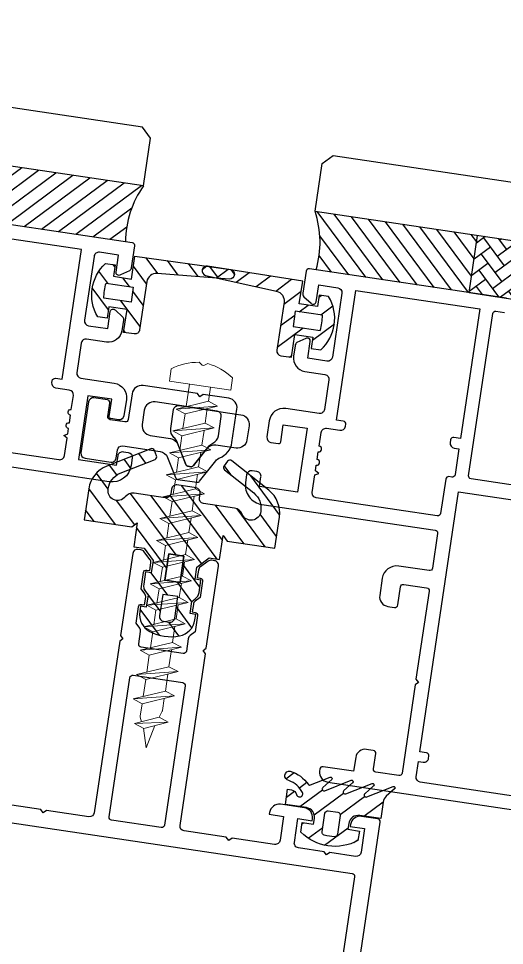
# Model space of a CAD drawing. Header units: millimetres. Extents: x 62878 to 70819, y -67946 to -61850.
# Drawn here: x 66746.85 to 66751.9, y -61922.85 to -61913.23 of the extents above; entities that cross this region are included whole.
import ezdxf

# ---------------------------------------------------------------- set-up
doc = ezdxf.new("R2010")
doc.units = ezdxf.units.MM
doc.linetypes.add('HIDDEN', pattern=[0.375, 0.25, -0.125])
doc.layers.add('BA DÖŞ.-yeni', color=11, linetype='Continuous', lineweight=30)
doc.layers.add('DOGRAMA', color=171, linetype='Continuous', lineweight=0)
pattern_1 = [(306.5539413283434, (66638.19460316183, -61912.90299960374), (-0.1275233203741953, -0.09454821659206662), [])]

# ---------------------------------------------------------------- blocks, each defined once
blk = doc.blocks.new('a2we')
at = {"lineweight": 5, "ltscale": 0.5}
for p, q in [((-196.0144480926461, -415.2868589025547), (-196.5925912144022, -417.2488821181558)), ((-196.0144480926461, -415.2868589025547), (-195.4639709594615, -417.7110762494052)), ((-197.5747968978259, -417.6063757508618), (-196.5747276986959, -417.2423803302317)), ((-196.5747276986959, -417.2423803302317), (-194.1582851917165, -418.2620245979042)), ((-194.1582851917165, -418.2620245979042), (-197.5747968978259, -417.6063757508618)), ((-195.1583543907882, -418.6260200186506), (-197.5747968978259, -417.6063757508618)), ((-196.8896500078097, -417.895480952812), (-197.0961171580722, -418.3448917148726)), ((-194.1582851917165, -418.2620245979042), (-195.1583543907882, -418.6260200186506)), ((-197.1143788935161, -419.7428166739272), (-197.1143788935161, -418.4283854465556)), ((-195.1583543907882, -418.6260200186506), (-194.9264251741961, -419.2953524503964)), ((-194.9154016761394, -420.634479622855), (-194.9154016761394, -419.3608343693425)), ((-198.1144480926461, -420.1068120946153), (-197.1143788935161, -419.7428166739268)), ((-194.9154016761721, -421.4039929561312), (-198.1144480926461, -420.1068120946153)), ((-193.9153324771005, -421.0399975355008), (-198.1144480926461, -420.1068120946153)), ((-197.1143788935161, -419.7428166739268), (-193.9153324771005, -421.0399975355008)), ((-197.1143788935161, -419.7428166739268), (-193.9153324771005, -421.0399975355008)), ((-197.1143788935161, -422.2969096404012), (-197.1143788935162, -420.512330007273)), ((-193.9153324771005, -421.0399975355008), (-194.9154016761721, -421.4039929561312)), ((-194.9154016761721, -423.1885725893157), (-194.9154016761721, -421.4039929561312)), ((-198.1144480926461, -422.6609050610894), (-197.1143788935161, -422.2969096404012)), ((-194.9154016761721, -423.9580859226053), (-198.1144480926461, -422.6609050610894)), ((-193.9153324771005, -423.594090501975), (-198.1144480926461, -422.6609050610894)), ((-197.1143788935161, -422.2969096404012), (-193.9153324771005, -423.594090501975)), ((-197.1143788935161, -422.2969096404012), (-193.9153324771005, -423.594090501975)), ((-197.1143788935161, -424.8510026068752), (-197.1143788935162, -423.0664229737469)), ((-193.9153324771005, -423.594090501975), (-194.9154016761721, -423.9580859226053)), ((-194.9154016761721, -425.7426655557898), (-194.9154016761721, -423.9580859226053)), ((-198.1144480926461, -425.2149980275636), (-197.1143788935161, -424.8510026068752)), ((-197.1143788935161, -424.8510026068752), (-193.9153324771005, -426.1481834684492)), ((-197.1143788935161, -424.8510026068752), (-193.9153324771005, -426.1481834684492)), ((-194.9154016761721, -426.5121788890793), (-198.1144480926461, -425.2149980275636)), ((-193.9153324771005, -426.1481834684492), (-198.1144480926461, -425.2149980275636)), ((-197.1143788935161, -427.3050955733496), (-197.1143788935162, -425.6205159402211)), ((-193.9153324771005, -426.1481834684492), (-194.9154016761721, -426.5121788890793)), ((-194.9154016761721, -428.1967585222638), (-194.9154016761721, -426.5121788890793)), ((-198.1144480926461, -427.669090994038), (-197.1143788935161, -427.3050955733496)), ((-194.9154016761721, -428.9662718555534), (-198.1144480926461, -427.669090994038)), ((-193.9153324771005, -428.6022764349236), (-198.1144480926461, -427.669090994038)), ((-197.1143788935161, -427.3050955733496), (-193.9153324771005, -428.6022764349236)), ((-197.1143788935161, -427.3050955733496), (-193.9153324771005, -428.6022764349236)), ((-197.1143788935161, -429.5591885398237), (-197.1143788935161, -428.0237477951896)), ((-193.9153324771005, -428.6022764349236), (-194.9154016761721, -428.9662718555534)), ((-194.9154016761721, -430.450851488738), (-194.9154016761721, -428.9662718555534)), ((-198.1144480926461, -429.9231839605702), (-197.1143788935161, -429.5591885398237)), ((-194.9154016761721, -431.2203648220857), (-198.1144480926461, -429.9231839605702)), ((-193.9153324771005, -430.8563694013976), (-198.1144480926461, -429.9231839605702)), ((-197.1143788935161, -429.5591885398237), (-193.9153324771005, -430.8563694013976)), ((-197.1143788935161, -429.5591885398237), (-193.9153324771005, -430.8563694013976)), ((-197.1143788935161, -431.8132815063559), (-197.1143788935161, -430.2778407616635)), ((-193.9153324771005, -430.8563694013976), (-194.9154016761721, -431.2203648220857)), ((-198.1144480926461, -432.177276926986), (-197.1143788935161, -431.8132815063559)), ((-197.1143788935161, -431.8132815063559), (-193.9153324771005, -433.1104623678716)), ((-197.1143788935161, -431.8132815063559), (-193.9153324771005, -433.1104623678716)), ((-194.9154016761721, -432.7049444552304), (-194.9154016761721, -431.2203648220857)), ((-194.9154016761721, -433.4744577885599), (-198.1144480926461, -432.177276926986)), ((-193.9153324771005, -433.1104623678716), (-198.1144480926461, -432.177276926986)), ((-197.1143788935161, -434.0673744728301), (-197.1143788935161, -432.5319337281958)), ((-193.9153324771005, -433.1104623678716), (-194.9154016761721, -433.4744577885599)), ((-194.9154016761721, -434.9590374217446), (-194.9154016761721, -433.4744577885599)), ((-198.1144480926461, -434.4313698935184), (-197.1143788935161, -434.0673744728301)), ((-194.9154016761721, -435.7285507550341), (-198.1144480926461, -434.4313698935184)), ((-193.9153324771005, -435.364555334404), (-198.1144480926461, -434.4313698935184)), ((-197.1143788935161, -434.0673744728301), (-193.9153324771005, -435.364555334404)), ((-197.1143788935161, -434.0673744728301), (-193.9153324771005, -435.364555334404)), ((-197.1143788935161, -436.3642339800811), (-197.1143788935161, -434.7860266946118)), ((-193.9153324771005, -435.364555334404), (-194.9154016761721, -435.7285507550341)), ((-194.9154016761721, -437.2558969289955), (-194.9154016761721, -435.7285507550341)), ((-198.1144480926461, -436.7282294008277), (-197.1143788935161, -436.3642339800811)), ((-197.1143788935161, -436.3642339800811), (-193.9153324771005, -437.6614148416551)), ((-197.1143788935161, -436.3642339800811), (-193.9153324771005, -437.6614148416551)), ((-194.9154016761721, -438.0254102623434), (-198.1144480926461, -436.7282294008277)), ((-193.9153324771005, -437.6614148416551), (-198.1144480926461, -436.7282294008277)), ((-197.1143788935161, -438.6610934873901), (-197.1143788935161, -437.1337473134849)), ((-193.9153324771005, -437.6614148416551), (-194.9154016761721, -438.0254102623434)), ((-194.9154016761721, -439.5527564362646), (-194.9154016761721, -438.0254102623434)), ((-198.1144480926461, -439.0250889080787), (-197.1143788935161, -438.6610934873901)), ((-194.9154016761721, -440.3222697695944), (-198.1144480926461, -439.0250889080787)), ((-193.9153324771005, -439.9582743489061), (-198.1144480926461, -439.0250889080787)), ((-197.1143788935161, -438.6610934873901), (-193.9153324771005, -439.9582743489061)), ((-197.1143788935161, -438.6610934873901), (-193.9153324771005, -439.9582743489061)), ((-197.1143788935161, -440.9579529946993), (-197.1143788935161, -439.430606820736)), ((-193.9153324771005, -439.9582743489061), (-194.9154016761721, -440.3222697695944)), ((-194.9154016761721, -441.849615943574), (-194.9154016761721, -440.3222697695944)), ((-198.1144480926461, -441.3219484153295), (-197.1143788935161, -440.9579529946993)), ((-194.9154016761721, -442.6191292769035), (-198.1144480926461, -441.3219484153295)), ((-193.9153324771005, -442.2551338562151), (-198.1144480926461, -441.3219484153295)), ((-197.1143788935161, -440.9579529946993), (-193.9153324771005, -442.2551338562151)), ((-197.1143788935161, -443.2537258831643), (-197.1143788935161, -441.7274663280053)), ((-193.9153324771005, -442.2551338562151), (-194.9154016761721, -442.6191292769035)), ((-198.1144480926461, -443.6177213039109), (-197.1143788935161, -443.2537258831643)), ((-197.1143788935161, -443.2537258831643), (-193.9153324771005, -444.5509067447383)), ((-194.9154016761721, -444.1453888320787), (-194.9154016761721, -442.6191292769035)), ((-194.9154016761721, -444.9149021654266), (-198.1144480926461, -443.6177213039109)), ((-193.9153324771005, -444.5509067447383), (-198.1144480926461, -443.6177213039109)), ((-197.1143788935161, -445.5538642814245), (-197.1143788935161, -444.0232392165685)), ((-193.9153324771005, -444.5509067447383), (-194.9154016761721, -444.9149021654266)), ((-194.9154016761721, -446.4455272302989), (-194.9154016761721, -444.9149021654266)), ((-198.1144480926461, -445.9178597020545), (-197.1143788935161, -445.5538642814245)), ((-193.9153324771005, -446.8510451429402), (-198.1144480926461, -445.9178597020545)), ((-194.9154016761721, -447.2150405636282), (-198.1144480926461, -445.9178597020545)), ((-197.1143788935161, -445.5538642814245), (-193.9153324771005, -446.8510451429402)), ((-197.1143788935161, -445.5538642814245), (-193.9153324771005, -446.8510451429402)), ((-197.1143788935161, -447.8540026795677), (-197.1143788935161, -446.3233776147298)), ((-193.9153324771005, -446.8510451429402), (-194.9154016761721, -447.2150405636282)), ((-194.9154016761721, -448.7456656284821), (-194.9154016761721, -447.2150405636282)), ((-197.1143788935161, -447.8540026795677), (-198.1144480926461, -448.2179981003141)), ((-194.9154016761721, -449.5151789618299), (-198.1144480926461, -448.2179981003141)), ((-198.1144480926461, -448.2179981003141), (-193.9153324771005, -449.1511835411412)), ((-193.9153324771005, -449.1511835411412), (-197.1143788935161, -447.8540026795677)), ((-197.1143788935161, -450.1541410778275), (-197.1143788935161, -448.6235160129718)), ((-193.9153324770423, -449.1511835411412), (-194.9154016761721, -449.5151789618299)), ((-198.1144480926461, -450.5181364984577), (-197.1143788935161, -450.1541410778275)), ((-197.1143788935161, -450.1541410778275), (-193.9153324770423, -451.4513219393434)), ((-194.9154016761723, -451.0458040266858), (-194.9154016761721, -449.5151789618299)), ((-194.9154016761721, -451.8153173600317), (-198.1144480926461, -450.5181364984577)), ((-193.9153324770423, -451.4513219393434), (-198.1144480926461, -450.5181364984577)), ((-197.1143788935161, -453.2868589025547), (-197.1143788935162, -450.9236544111328)), ((-193.9153324770423, -451.4513219393434), (-194.9154016761721, -451.8153173600317)), ((-194.9154016761721, -453.2868589025547), (-194.9154016761721, -451.8153173600317)), ((-192.7980524524961, -453.2868589025547), (-199.230843732796, -453.2868589025547)), ((-199.230843732796, -454.5827171301502), (-199.230843732796, -453.2868589025547)), ((-192.7980524524961, -454.5827171301502), (-192.7980524524961, -453.2868589025547))]:
    blk.add_line(p, q, dxfattribs=at)
blk.add_lwpolyline([(-196.4690204826777, -455.6637351848848), (-196.1125089353335, -455.3998333582319), (-195.9163872499585, -455.3998333582319), (-195.5598757026143, -455.6637351848848)], dxfattribs=at)
for centre, radius, start, end in [((-196.9143788935627, -418.4283854465556), 0.2, 155.3251238657465, 180), ((-195.115401676151, -419.3608343693425), 0.2, 0, 19.11162363728389), ((-195.6603624057317, -449.5292358589606), 6.187568978619671, 234.757305859688, 262.4904896380407), ((-196.3685337795604, -449.5292358589606), 6.187568978619673, 277.5095103619591, 305.2426941403116)]:
    blk.add_arc(centre, radius, start, end, dxfattribs=at)

msp = doc.modelspace()

# ---------------------------------------------------------------- hatches: boundary and pattern name
at = {"layer": 'DOGRAMA', "lineweight": -2}
h = msp.add_hatch(dxfattribs=at)
h.set_pattern_fill('ANSI31', color=256, scale=0.03999999999999999, angle=678.6330678483436, style=0)
h.set_pattern_definition([(216.5539413283431, (66875.82260148827, -61948.18806140588), (0.07563857327365328, -0.1020186562993564), [])])
h.paths.add_polyline_path([(66746.65252908703, -61915.32038330953, -0.4142135623420975), (66746.6756916866, -61915.35162421192), (66747.9640655281, -61915.54293311044, -0.1532309010706403), (66748.15110792595, -61914.9641281853), (66746.73661687548, -61914.75409231205)])
h.paths.add_polyline_path([(66746.37496676695, -61915.30696997314), (66746.62128818466, -61915.3435459091, -0.4142135623575963), (66746.65252908703, -61915.32038330953), (66746.73661687548, -61914.75409231205), (66746.46309370676, -61914.71347722468)])
h = msp.add_hatch(dxfattribs=at)
h.set_pattern_fill('ANSI31', color=256, scale=0.03999999999999999, angle=678.6330678483436, style=0)
h.set_pattern_definition([(306.5539413283434, (66618.1147651722, -61909.92137147307), (-0.1020186562993562, -0.07563857327365328), [])])
h.paths.add_polyline_path([(66751.26198943343, -61916.00483587546, 0.4142135623420975), (66751.23074853107, -61916.02799847504), (66749.94237468959, -61915.83668957649, 0.1532309010706403), (66749.93158617138, -61915.22850900478), (66751.34607722185, -61915.43854487802)])
h.paths.add_polyline_path([(66751.53147345077, -61916.0726527138), (66751.285152033, -61916.03607677786, 0.4142135623575963), (66751.26198943343, -61916.00483587546), (66751.34607722185, -61915.43854487802), (66751.61960039055, -61915.47915996538)])
h = msp.add_hatch(dxfattribs=at)
h.set_pattern_fill('AR-HBONE', color=256, scale=0.03, angle=678.6330678483436, style=0)
h.set_pattern_definition([(216.5539413283431, (66751.11745270036, -61952.22279127206), (-0.0249260627014517, -0.1678650988091428), [0.3599999999999995, -0.1199999999999999]), (306.5539413283434, (66751.0210571196, -61952.29426079009), (-0.0249260627014517, -0.1678650988091428), [0.3599999999999981, -0.1199999999999995])])
h.paths.add_polyline_path([(66752.04927394664, -61916.14954021288), (66752.29656259184, -61916.18625977116), (66752.38468953164, -61915.59276702271), (66751.61960039055, -61915.47915996538), (66751.53147345077, -61916.0726527138)])
h = msp.add_hatch(dxfattribs=at)
h.set_pattern_fill('ANSI31', color=256, scale=0.05, angle=678.6330678483436, style=0)
h.set_pattern_definition(pattern_1)
edge = h.paths.add_edge_path(flags=16)
edge.add_arc((66748.40800796462, -61916.14971944339), 0.668251399145283, 164.6782621008184, 178.4296205308316, ccw=False)
edge.add_line((66747.76350806715, -61915.97314137394), (66748.04560911912, -61916.01503017964))
edge.add_line((66748.04560911912, -61916.01503017964), (66748.02210860184, -61916.17329491256))
edge.add_line((66748.02210860184, -61916.17329491256), (66747.74000754983, -61916.13140610683))
edge = h.paths.add_edge_path()
edge.add_line((66748.05423993373, -61916.50157463703), (66747.94543292985, -61916.48541803143))
edge.add_line((66747.94543292985, -61916.48541803143), (66747.98068370577, -61916.24802093202))
edge.add_line((66747.98068370577, -61916.24802093202), (66747.79274433543, -61916.22011406778))
edge.add_line((66747.79274433543, -61916.22011406778), (66747.77511894748, -61916.33881261745))
edge.add_line((66747.77511894748, -61916.33881261745), (66747.67620348942, -61916.32412479415))
edge.add_arc((66748.05562026126, -61916.09739386722), 0.4419999999810771, 132.2462932147207, 210.8615894478745, ccw=False)
edge.add_line((66747.75845529989, -61915.77019822893), (66747.85737075799, -61915.78488605221))
edge.add_line((66747.85737075799, -61915.78488605221), (66747.83974536997, -61915.90358460191))
edge.add_line((66747.83974536997, -61915.90358460191), (66748.02768474037, -61915.93149146618))
edge.add_line((66748.02768474037, -61915.93149146618), (66748.06293551627, -61915.69409436682))
edge.add_line((66748.06293551627, -61915.69409436682), (66749.0528662364, -61915.83198160342))
edge.add_arc((66749.04552232476, -61915.88143933245), 0.04999999998971295, -91.73622186559982, 81.55394134196109, ccw=False)
edge.add_line((66749.04400741722, -61915.93141637772), (66748.29277692553, -61915.8739459589))
edge.add_arc((66748.28428509153, -61915.97358475033), 0.1000000000089949, 85.12867088205806, 171.5539413225678)
edge.add_line((66748.18536963346, -61915.95889692701), (66748.11104157445, -61916.45946081966))
edge.add_arc((66748.06158384541, -61916.45211690799), 0.0500000000022534, 261.5539412949271, 351.5539413019497, ccw=False)
h = msp.add_hatch(dxfattribs=at)
h.set_pattern_fill('ANSI31', color=256, scale=0.05, angle=678.6330678483436, style=0)
h.set_pattern_definition([(216.5539413283431, (66855.74276349873, -61945.20643327523), (0.09454821659206651, -0.1275233203741954), [])])
edge = h.paths.add_edge_path(flags=16)
edge.add_arc((66749.34127254368, -61916.28829864515), 0.6682513991114145, 344.6782621161897, 358.4296205463534)
edge.add_line((66750.00927295844, -61916.30661198153), (66749.72717190647, -61916.2647231758))
edge.add_line((66749.72717190647, -61916.2647231758), (66749.70367138919, -61916.42298790872))
edge.add_line((66749.70367138919, -61916.42298790872), (66749.98577244117, -61916.46487671442))
edge = h.paths.add_edge_path()
edge.add_line((66749.57753798814, -61916.72776711594), (66749.68634499206, -61916.74392372157))
edge.add_line((66749.68634499206, -61916.74392372157), (66749.72159576797, -61916.50652662219))
edge.add_line((66749.72159576797, -61916.50652662219), (66749.90953513831, -61916.53443348645))
edge.add_line((66749.90953513831, -61916.53443348645), (66749.89190975035, -61916.65313203614))
edge.add_line((66749.89190975035, -61916.65313203614), (66749.9908252084, -61916.66781985946))
edge.add_arc((66749.69366024704, -61916.34062422116), 0.4419999999834095, 312.2462932120561, 390.8615894452877)
edge.add_line((66750.0730770189, -61916.11389329424), (66749.97416156085, -61916.09920547093))
edge.add_line((66749.97416156085, -61916.09920547093), (66749.95653617289, -61916.21790402062))
edge.add_line((66749.95653617289, -61916.21790402062), (66749.76859680246, -61916.18999715635))
edge.add_line((66749.76859680246, -61916.18999715635), (66749.80384757847, -61915.95260005696))
edge.add_line((66749.80384757847, -61915.95260005696), (66748.81656286487, -61915.79689323367))
edge.add_arc((66748.80921895322, -61915.8463509627), 0.04999999999904736, 81.55394132669133, 254.8441045033299)
edge.add_line((66748.79614664015, -61915.89461186438), (66749.53166342888, -61916.05790654918))
edge.add_arc((66749.51083677169, -61916.1557137593), 0.1000000000057086, -8.44605867743229, 77.97921175706801, ccw=False)
edge.add_line((66749.60975222976, -61916.17040158261), (66749.53542417078, -61916.67096547525))
edge.add_arc((66749.5848818998, -61916.67830938692), 0.04999999998679062, 171.5539413077477, 261.5539413077477)
h = msp.add_hatch(dxfattribs=at)
h.set_pattern_fill('ANSI31', color=256, scale=0.05, angle=678.6330678483436, style=0)
h.set_pattern_definition(pattern_1)
edge = h.paths.add_edge_path(flags=16)
edge.add_arc((66748.3668769682, -61919.43430085763), 0.04999999999797868, 171.5539413349385, 261.5539413444104)
edge.add_line((66748.35953305656, -61919.48375858668), (66748.41888233137, -61919.49257128064))
edge.add_arc((66748.42622624306, -61919.44311355161), 0.05000000000332208, 261.5539412937025, 351.5539413077477)
edge.add_line((66748.47568397208, -61919.45045746327), (66748.50873157449, -61919.22789768259))
edge.add_line((66748.50873157449, -61919.22789768259), (66748.35046684158, -61919.20439716529))
edge.add_line((66748.35046684158, -61919.20439716529), (66748.31741923916, -61919.42695694599))
h.paths.add_polyline_path([(66748.37249857656, -61919.05602397818), (66748.53076330945, -61919.07952449548), (66748.57115482356, -61918.80750698579), (66748.4128900906, -61918.7840064685)], flags=16)
edge = h.paths.add_edge_path()
edge.add_arc((66748.48758709774, -61919.43837921853), 0.1999999999956801, 280.9877224465959, 351.5539413287531)
edge.add_line((66748.68541801389, -61919.46775486514), (66748.69368791039, -61919.41206107156))
edge.add_line((66748.69368791039, -61919.41206107156), (66748.63433863554, -61919.4032483776))
edge.add_line((66748.63433863554, -61919.4032483776), (66748.65318080259, -61919.27635540302))
edge.add_line((66748.65318080259, -61919.27635540302), (66748.68806914065, -61919.25048852523))
edge.add_arc((66748.628511209, -61919.17015887456), 0.09999999999557173, 306.5539412918698, 351.5539412924778)
edge.add_line((66748.72742666706, -61919.18484669793), (66748.74656407424, -61919.05596542246))
edge.add_line((66748.74656407424, -61919.05596542246), (66748.6872147994, -61919.04715272851))
edge.add_line((66748.6872147994, -61919.04715272851), (66748.70605696648, -61918.92025975394))
edge.add_line((66748.70605696648, -61918.92025975394), (66748.83296970016, -61918.82616423794))
edge.add_line((66748.83296970016, -61918.82616423794), (66748.94007958312, -61918.84206884039))
edge.add_line((66748.94007958312, -61918.84206884039), (66748.97679914135, -61918.5947801952))
edge.add_line((66748.97679914135, -61918.5947801952), (66749.01891295874, -61918.65158183587))
edge.add_line((66749.01891295874, -61918.65158183587), (66749.51349024913, -61918.72502095239))
edge.add_line((66749.51349024913, -61918.72502095239), (66749.56148893421, -61918.40177278836))
edge.add_arc((66749.26474255999, -61918.35770931846), 0.2999999999910781, 351.553941330815, 411.5539413313092)
edge.add_line((66749.45127583141, -61918.12275115485), (66749.06650668682, -61917.81728295499))
edge.add_arc((66749.04785335968, -61917.84077877134), 0.02999999999913747, 51.55394131655441, 141.5539413187975)
edge.add_line((66749.02435754333, -61917.8221254442), (66748.98705088906, -61917.86911707693))
edge.add_arc((66749.01054670541, -61917.88777040408), 0.02999999999343899, 141.5539413079142, 231.5539413079141)
edge.add_line((66748.99189337826, -61917.91126622043), (66749.29527062742, -61918.1521173996))
edge.add_arc((66749.17091511312, -61918.30875617529), 0.1999999999669898, -10.365656025167993, 51.553941317451574, ccw=False)
edge.add_arc((66749.2681508812, -61918.33475590652), 0.09999999998116776, 201.5539413262528, 354.26878892572506, ccw=False)
edge.add_arc((66749.08213645888, -61918.40823130837), 0.09999999997950203, 21.55394133319315, 81.55394133310162)
edge.add_line((66749.09682428217, -61918.30931585032), (66748.77357359076, -61918.26131679003))
edge.add_arc((66748.78091750246, -61918.211859061), 0.04999999999826239, 171.5539412665116, 261.55394127598345, ccw=False)
edge.add_line((66748.73145977344, -61918.20451514929), (66748.73880150166, -61918.15507212428))
edge.add_arc((66748.68934377264, -61918.14772821261), 0.04999999998679062, 351.5539413077477, 441.5539413077477)
edge.add_line((66748.6966876843, -61918.09827048359), (66748.49885676816, -61918.06889483698))
edge.add_arc((66748.49151285652, -61918.11835256601), 0.04999999998971295, 81.5539413419611, 171.5539413349385)
edge.add_line((66748.44205512748, -61918.11100865436), (66748.43471339923, -61918.1604516794))
edge.add_arc((66748.38525567016, -61918.15310776773), 0.05000000003104159, 261.5539413138707, 351.5539413068482, ccw=False)
edge.add_line((66748.37791175849, -61918.20256549679), (66748.05466106714, -61918.1545664365))
edge.add_arc((66748.0399732438, -61918.25348189457), 0.1000000000045068, 81.55394130194969, 141.5539413043917)
edge.add_arc((66747.8833344681, -61918.12912638027), 0.09999999996539878, 168.8390937387068, 321.5539413305116, ccw=False)
edge.add_arc((66747.98392961618, -61918.13250229567), 0.1999999999806824, 111.553941340182, 173.47353868207, ccw=False)
edge.add_line((66747.91045421429, -61917.94648787336), (66748.27072607857, -61917.80418105824))
edge.add_arc((66748.2597047683, -61917.77627889489), 0.02999999999333293, 291.5539413231251, 381.5539413231251)
edge.add_line((66748.28760693164, -61917.76525758462), (66748.26556431106, -61917.70945325792))
edge.add_arc((66748.23766214773, -61917.72047456817), 0.02999999997177954, 21.55394129456228, 111.5539413023815)
edge.add_line((66748.22664083747, -61917.69257240483), (66747.76971304405, -61917.87305815867))
edge.add_arc((66747.87992614688, -61918.15207979217), 0.2999999999924742, 111.5539413365923, 171.5539413353467)
edge.add_line((66747.58317977264, -61918.10801632229), (66747.5351810876, -61918.43126448632))
edge.add_line((66747.5351810876, -61918.43126448632), (66748.02975837798, -61918.50470360286))
edge.add_line((66748.02975837798, -61918.50470360286), (66748.08656001868, -61918.46258978546))
edge.add_line((66748.08656001868, -61918.46258978546), (66748.04984046041, -61918.70987843063))
edge.add_line((66748.04984046041, -61918.70987843063), (66748.15695034334, -61918.72578303306))
edge.add_line((66748.15695034334, -61918.72578303306), (66748.25104585933, -61918.85269576676))
edge.add_line((66748.25104585933, -61918.85269576676), (66748.23220369224, -61918.97958874129))
edge.add_line((66748.23220369224, -61918.97958874129), (66748.17285441741, -61918.97077604731))
edge.add_line((66748.17285441741, -61918.97077604731), (66748.15371701018, -61919.09965732273))
edge.add_arc((66748.25263246828, -61919.11434514604), 0.1000000000268829, 171.5539413291405, 216.5539413303235)
edge.add_line((66748.17230281763, -61919.17390307777), (66748.19816969545, -61919.20879141585))
edge.add_line((66748.19816969545, -61919.20879141585), (66748.17932752836, -61919.33568439036))
edge.add_line((66748.17932752836, -61919.33568439036), (66748.11997825347, -61919.32687169638))
edge.add_line((66748.11997825347, -61919.32687169638), (66748.11170835703, -61919.38256548997))
edge.add_arc((66748.30953927318, -61919.41194113658), 0.1999999999961894, 171.5539413266913, 242.1201602104031)
edge.add_arc((66748.43603016446, -61919.17283801145), 0.4705000000471186, 242.120160211906, 280.9877224460694)
h = msp.add_hatch(dxfattribs=at)
h.set_pattern_fill('ANSI31', color=256, scale=0.05, angle=678.6330678483436, style=0)
h.set_pattern_definition([(216.5539413283434, (66855.74276349873, -61945.20643327523), (0.09454821659206669, -0.1275233203741952), [])])
edge = h.paths.add_edge_path()
edge.add_arc((66750.73763249967, -61921.37438619409), 0.1000000000061385, 131.5539413597789, 171.5539413609048)
edge.add_line((66750.63871704158, -61921.35969837084), (66750.61329565349, -61921.53089924941))
edge.add_line((66750.61329565349, -61921.53089924941), (66750.39568164566, -61921.49858603817))
edge.add_arc((66750.38099382234, -61921.59750149623), 0.09999999998583799, 81.55394131721948, 171.5539413172195)
edge.add_line((66750.28207836428, -61921.58281367291), (66750.27326567029, -61921.64216294778))
edge.add_line((66750.27326567029, -61921.64216294778), (66750.39196422, -61921.65978833573))
edge.add_line((66750.39196422, -61921.65978833573), (66750.3772763967, -61921.75870379382))
edge.add_arc((66750.13928131569, -61921.31897849162), 0.4999999999846025, 224.6840436832055, 298.42383897479556, ccw=False)
edge.add_line((66749.78378364825, -61921.67057685401), (66749.79847147156, -61921.57166139591))
edge.add_line((66749.79847147156, -61921.57166139591), (66749.91717002128, -61921.58928678386))
edge.add_line((66749.91717002128, -61921.58928678386), (66749.92598271523, -61921.52993750905))
edge.add_arc((66749.82706725717, -61921.51524968574), 0.09999999998476931, 351.5539413213431, 441.553941326079)
edge.add_line((66749.84175508047, -61921.41633422767), (66749.6241410727, -61921.38402101639))
edge.add_line((66749.6241410727, -61921.38402101639), (66749.64756447964, -61921.2262755844))
edge.add_line((66749.64756447964, -61921.2262755844), (66749.68661570354, -61921.2320742481))
edge.add_arc((66749.6770686184, -61921.29636929585), 0.06500000000424873, 13.144605823466577, 81.55394133778378, ccw=False)
edge.add_arc((66749.77219850985, -61921.27415379154), 0.03268943073132104, 193.1446058451208, 386.9842204854966)
edge.add_arc((66749.5841163629, -61921.3669408668), 0.2424115900706892, 26.35647471113557, 71.86324711704152)
edge.add_arc((66749.66822915737, -61921.0872993011), 0.05002797726121845, 82.52609993554728, 260.0393362488743, ccw=False)
edge.add_arc((66749.55803353908, -61921.39068601606), 0.3717812401331309, 35.05392041269198, 71.70544090245812, ccw=False)
edge.add_arc((66749.87696503496, -61921.16347167933), 0.01999999997117595, 223.1682783498698, 291.5539412299406)
edge.add_line((66749.8843125751, -61921.18207312156), (66750.08896408975, -61921.10123609778))
edge.add_arc((66750.09447474487, -61921.11518717945), 0.01499999998864741, -48.44605871896982, 111.5539412455791, ccw=False)
edge.add_line((66750.10442461778, -61921.12641215289), (66750.01228732661, -61921.20808311133))
edge.add_arc((66750.02555382384, -61921.22304974257), 0.01999999998999128, 131.5539413548873, 291.553941377375)
edge.add_line((66750.03290136404, -61921.2416511848), (66750.30657809749, -61921.13354930903))
edge.add_arc((66750.31208875263, -61921.14750039073), 0.01500000001964098, -48.446058654214085, 111.55394131834319, ccw=False)
edge.add_line((66750.32203862557, -61921.15872536418), (66750.22990133436, -61921.24039632261))
edge.add_arc((66750.24316783159, -61921.25536295385), 0.01999999998999128, 131.5539413548873, 291.553941377375)
edge.add_line((66750.2505153718, -61921.27396439608), (66750.52419210531, -61921.16586252031))
edge.add_arc((66750.52970276042, -61921.17981360198), 0.01499999998188024, -48.44605870053459, 111.55394125578931, ccw=False)
edge.add_line((66750.53965263334, -61921.19103857542), (66750.44751534211, -61921.27270953385))
edge.add_arc((66750.46078183936, -61921.2876761651), 0.02000000000508876, 131.5539413722575, 291.5539413697173)
edge.add_line((66750.46812937956, -61921.30627760733), (66750.74180611304, -61921.1981757316))
edge.add_arc((66750.74731676819, -61921.21212681325), 0.01499999998580515, -48.44605868209942, 111.5539413693941, ccw=False)
edge.add_line((66750.7572666411, -61921.22335178668), (66750.67130001346, -61921.29955303784))
edge = h.paths.add_edge_path(flags=16)
edge.add_line((66750.00630249956, -61921.66985829221), (66750.03517964961, -61921.47538451168))
edge.add_arc((66750.06485428702, -61921.47979085867), 0.02999999998482059, 81.55394131365398, 171.5539413253583, ccw=False)
edge.add_line((66750.06926063402, -61921.45011622125), (66750.16817609206, -61921.46480404458))
edge.add_arc((66750.16376974511, -61921.49447868202), 0.03000000001546242, -8.446058579923374, 81.55394140429019, ccw=False)
edge.add_line((66750.19344438256, -61921.49888502897), (66750.16456723245, -61921.69335880948))
edge.add_arc((66750.13489259503, -61921.68895246251), 0.02999999999707732, 269.32037551580305, 351.55394135693103, ccw=False)
edge.add_arc((66750.13928131564, -61921.31897849152), 0.4000000001043166, 253.7875071644208, 269.3203755007822, ccw=False)
edge.add_arc((66750.03597713697, -61921.67426463923), 0.02999999998294762, 171.553941270377, 253.787507088421, ccw=False)

# ---------------------------------------------------------------- linework, layer by layer
msp.add_lwpolyline([(68896.02066502631, -63031.43519410248), (69030.25944186504, -63071.18378898385), (69185.2789618937, -62547.65255934227), (68892.99857577804, -62461.10726346668, 1.044367817173394), (68063.1984222013, -62298.72991434322, 0.2043746373996395), (63106.96025407397, -62494.78258919505, 0.3539527355379972), (62932.93996584662, -62997.825353625), (63753.18486962488, -65779.59786478638), (64154.95366467919, -67142.15251756221), (65336.72250243354, -66792.62198400985), (65336.69978150922, -66829.11190277508), (65270.53542169294, -66829.0707046726, 0.6267890062731037), (65270.19918370779, -67369.07059999109), (65531.84452784718, -67369.23351688065, 0.9262424964682344), (66130.08755876668, -67369.60602071379), (66391.73290290477, -67369.76893760463, 0.6267427171847498), (66392.06914089088, -66829.76904228561), (66326.14716633759, -66829.72799510749), (66326.16988726193, -66793.2380763422), (67506.155742504, -67144.12829054108), (68467.02457055586, -63899.0863823687), (68625.20366853199, -63946.03714330423), (68896.02440533682, -63031.42256234252)], format="xyb")
at = {"layer": 'BA DÖŞ.-yeni', "linetype": 'HIDDEN', "ltscale": 150}
msp.add_arc((65815.0392658321, -68607.15258971277), 6697.93692342701, 70.74616030420842, 109.2968468472022, dxfattribs=at)
at = {"layer": 'DOGRAMA', "lineweight": -2}
for p, q in [((66748.14031940771, -61914.35594761354), (66698.69468838422, -61907.01383237964)), ((66748.15110792595, -61914.9641281853), (66698.61131890264, -61907.60803155668)), ((66748.22454704245, -61914.46955089492), (66748.14031940771, -61914.35594761354)), ((66748.15110792595, -61914.9641281853), (66748.22454704245, -61914.46955089492)), ((66750.00502528792, -61914.73393171439), (66750.11862856927, -61914.64970407962)), ((66750.11862856927, -61914.64970407962), (66799.56425959032, -61921.99181931313)), ((66749.93158617138, -61915.22850900478), (66750.00502528792, -61914.73393171439)), ((66749.93158617133, -61915.22850900477), (66799.47137519263, -61922.58460563312)), ((66751.53147345077, -61916.07265271383), (66751.61960039055, -61915.47915996538)), ((66751.53147345077, -61916.07265271383), (66751.61960039055, -61915.47915996538)), ((66751.53147345077, -61916.07265271383), (66752.29656259184, -61916.18625977116))]:
    msp.add_line(p, q, dxfattribs=at)
msp.add_lwpolyline([(68355.72808668052, -61957.86010398282, 0.2737364000647933), (68066.90955003549, -62277.7212358757, 0.2092949010110247), (68023.71017518625, -62283.85188166666, 0.1983676314706158), (63201.05260393125, -62451.10786955556)], format="xyb", dxfattribs=at)
at = {"layer": 'DOGRAMA', "lineweight": -2, "ltscale": 0.5}
for points in [[(66745.9857563665, -61915.2491766444), (66748.03330634872, -61915.55321458678, -0.4142135623730951), (66748.05857463912, -61915.58729557121), (66748.02489692904, -61915.81409882501, -0.1989616347783402), (66748.00521220014, -61915.84692356488), (66747.91403274616, -61915.88811805936, -0.6680475602943508), (66747.86649489621, -61915.85960656485), (66747.89257606404, -61915.68396238594), (66747.69474514789, -61915.65458673933, 0.4142135623730951), (66747.63794350723, -61915.69670055671), (66747.53953509108, -61916.35943412584, 0.4142135623730951), (66747.58164890841, -61916.41623576652), (66747.77947982462, -61916.4456114131), (66747.80556099245, -61916.26996723423, -0.6680475602943992), (66747.85933235465, -61916.25649900832), (66747.93460636477, -61916.32242006341, -0.1991096956271691), (66747.94390533381, -61916.35953844395), (66747.92785301176, -61916.46764314808, -0.4142135623730951), (66747.76880841781, -61916.58556183679), (66747.56108595582, -61916.55471740784, 0.4142135623730951), (66747.5042843151, -61916.59683122524), (66747.45875206287, -61916.90346914527, 0.4142135623730951), (66747.50086588025, -61916.96027078596), (66747.84706998355, -61917.01167816749, -0.4142135623730951), (66747.97341143573, -61917.18208308959), (66747.94844213611, -61917.35023936832, -0.4142135623730951), (66747.89164049542, -61917.39235318573), (66747.81250812898, -61917.38060292705, -0.4142135623730951), (66747.79566260197, -61917.35788227078), (66747.82210068393, -61917.17983444624), (66747.57481203874, -61917.14311488798), (66747.47640362263, -61917.80584845711), (66747.87206545493, -61917.86459975032), (66747.88675327817, -61917.76568429223, -0.4142135623730951), (66747.9435549189, -61917.72357047486), (66747.99301264796, -61917.73091438653, -0.4142135623730951), (66748.03512646534, -61917.78771602719), (66748.02337620672, -61917.86684839365, -0.4142135623730951), (66747.79616964396, -61918.03530366319), (66745.99590830697, -61917.76798527908, 0.4142135623730951)], [(66751.92068385112, -61916.13044604262), (66749.87313386897, -61915.82640810024, 0.4142135623730951), (66749.83905288455, -61915.85167639067), (66749.80537517447, -61916.07847964451, 0.1989616347783402), (66749.81467267481, -61916.11560791658), (66749.88994815366, -61916.18151908011, 0.6680475602943508), (66749.94371951584, -61916.16805085422), (66749.96980068367, -61915.99240667532), (66750.16763159985, -61916.02178232193, -0.4142135623730951), (66750.20974541726, -61916.07858396262), (66750.11133700112, -61916.74131753175, -0.4142135623730951), (66750.0545353604, -61916.78343134912), (66749.85670444422, -61916.75405570249), (66749.88278561208, -61916.57841152362, 0.6680475602943992), (66749.8352477621, -61916.54990002912), (66749.74406683931, -61916.59110441511, 0.1991096956271691), (66749.7243835792, -61916.62391926341), (66749.70833125706, -61916.73202396753, 0.4142135623730951), (66749.82624994579, -61916.89106856147), (66750.03397240776, -61916.92191299041, -0.4142135623730951), (66750.07608622516, -61916.97871463111), (66750.03055397295, -61917.28535255117, -0.4142135623730951), (66749.97375233224, -61917.32746636856), (66749.62754822898, -61917.276058987, 0.4142135623730951), (66749.45714330689, -61917.40240043914), (66749.43217400729, -61917.57055671785, 0.4142135623730951), (66749.47428782468, -61917.62735835857), (66749.55342019114, -61917.63910861721, 0.4142135623730951), (66749.5761408474, -61917.62226309025), (66749.6025789293, -61917.4442152657), (66749.84986757455, -61917.48093482398), (66749.7514591584, -61918.14366839308), (66749.3557973261, -61918.08491709987), (66749.37048514941, -61917.98600164181, 0.4142135623730951), (66749.32837133201, -61917.9292000011), (66749.27891360295, -61917.92185608945, 0.4142135623730951), (66749.22211196226, -61917.96396990686), (66749.21036170362, -61918.04310227328, 0.4142135623730951), (66749.37881697319, -61918.27030883606), (66751.17907831015, -61918.53762722018, -0.4142135623730951), (66751.20434660063, -61918.5717082046), (66751.15073604559, -61918.93274962659, -0.4142135623730951), (66751.11665506117, -61918.95801791702), (66750.80012559527, -61918.91101688244, 0.4142135623730951), (66750.62972067326, -61919.03735833462), (66750.60328259127, -61919.21540615916, 0.4142135623730951), (66750.6875102261, -61919.32900944052), (66750.70729331765, -61919.33194700519), (66750.75675104672, -61919.33929091685, 0.4142135623730951), (66750.79083203114, -61919.31402262642), (66750.8187388954, -61919.12608325607, -0.4142135623730951), (66750.85281987983, -61919.10081496561), (66751.09021697918, -61919.13606574156, -0.4142135623730951), (66751.11548526966, -61919.17014672597), (66750.97962290407, -61920.08511471316), (66751.00489119449, -61920.11919569758), (66750.97081021013, -61920.14446398804), (66750.83494784459, -61921.05943197526, -0.4142135623730951), (66750.80086686014, -61921.08470026568), (66750.56346976073, -61921.04944948979, -0.4142135623730951), (66750.53820147029, -61921.01536850534), (66750.56170198761, -61920.85710377242, 0.4142135623730951), (66750.53643369715, -61920.823022788), (66750.48697596812, -61920.81567887633), (66750.46719287652, -61920.8127413117, 0.4142135623730951), (66750.35358959512, -61920.89696894646), (66750.33229225135, -61921.04039636068), (66750.01576278545, -61920.99339532609, 0.4142135623730951), (66749.98168180109, -61921.01866361655), (66749.97874423643, -61921.03844670815, 0.4142135623730951), (66750.06297187119, -61921.15204998953), (66752.31824431533, -61921.48693236087, 0.4142135623730951)], [(66752.26331381194, -61918.11226457871), (66751.55112251375, -61918.00651225093, -0.4142135623730951), (66751.52585422334, -61917.97243126651), (66751.7755472195, -61916.29086847919, -0.4142135623730951), (66751.80962820395, -61916.26560018875), (66751.89865211616, -61916.27881922973, 0.4142135623730951)], [(66752.66870716697, -61921.22226342214, -0.2621398995659221), (66752.33880726798, -61921.34845071954), (66751.02323167551, -61921.15310266959, -0.4142135623730951), (66750.98111785814, -61921.09630102891), (66751.00461837542, -61920.93803629598), (66751.05407610445, -61920.94538020763, 0.4142135623730951), (66751.11087774514, -61920.90326639026), (66751.1138153098, -61920.88348329865, 0.4142135623730951), (66751.0885470194, -61920.84940231423), (66751.01930619875, -61920.8391208379), (66751.42028377493, -61918.1387288324), (66753.13152119967, -61918.39282817557), (66752.73054362345, -61921.09322018105), (66752.66130280282, -61921.08293870476, 0.4142135623730951), (66752.6272218184, -61921.10820699517), (66752.62428425373, -61921.1279900868, 0.3618128521052944), (66752.65756018215, -61921.1826430814)], [(66749.05989822651, -61931.99228722231), (66750.60799480273, -61921.56659794101, 0.4142135623732619), (66750.58272651231, -61921.53251695659), (66750.41457023358, -61921.50754765695, 0.4142135623730951), (66750.3009669522, -61921.59177529174), (66750.29802938753, -61921.61155838336), (66750.44640257466, -61921.63359011833), (66750.40968301636, -61921.88087876349, -0.4142135623730951), (66750.35288137573, -61921.92299258088), (66750.08580963887, -61921.88333545797), (66750.05172865451, -61921.90860374841), (66750.02646036405, -61921.87452276397), (66749.75938862722, -61921.83486564105, -0.4142135623730951), (66749.71727480984, -61921.77806400038), (66749.75399436807, -61921.53077535518), (66749.9023675552, -61921.55280709015), (66749.90530511987, -61921.53302399849, 0.4142135623728953), (66749.8210774851, -61921.41942071714), (66749.57378883993, -61921.38270115889, 0.4142135623729619), (66749.46018555856, -61921.46692879366), (66749.45724799388, -61921.4867118853), (66749.60562118098, -61921.50874362022), (66749.56890162273, -61921.75603226542, -0.4142135623731395), (66749.512099982, -61921.79814608279), (66749.07008732701, -61921.73251221827), (66749.03600634259, -61921.75778050871), (66749.01073805214, -61921.72369952429), (66748.5724031303, -61921.65861176142, -0.4142135623730951), (66748.53028931294, -61921.60181012073), (66748.79467013237, -61919.82133187534), (66748.76940184194, -61919.78725089093), (66748.80348282636, -61919.7619826005), (66748.92979810678, -61918.91130966104, 0.4142135623730951), (66748.88768428941, -61918.85450802035), (66748.85871262249, -61918.85020605651, 0.1989123673795887), (66748.82158974497, -61918.85949896021), (66748.74126009436, -61918.91905689191, 0.1989123673797732), (66748.72158133113, -61918.95187780559), (66748.7099354557, -61919.03030720155), (66748.73961009306, -61919.03471354854, -0.4142135623730951), (66748.76487838355, -61919.06879453297), (66748.7399090839, -61919.23695081168), (66748.6883839305, -61919.27515254101, 0.1989123673797732), (66748.6687051673, -61919.30797345468), (66748.6570592918, -61919.38640285064), (66748.68673392921, -61919.39080919763, -0.4142135623729841), (66748.71200221963, -61919.42489018201), (66748.68703292005, -61919.59304646078), (66748.63550776656, -61919.63124819008, 0.1989123673797501), (66748.61582900339, -61919.66406910376), (66748.59683921622, -61919.79195622874, -0.4142135623729288), (66748.56275823186, -61919.8172245192), (66748.12753021627, -61919.75259809662, -0.4142135623725959), (66748.10226192584, -61919.71851711224), (66748.12125171299, -61919.59062998723, 0.1989123673796753), (66748.11195880926, -61919.55350710973), (66748.07375707992, -61919.50198195626), (66748.09872637957, -61919.33382567753, -0.4142135623736503), (66748.13280736396, -61919.30855738712), (66748.16248200138, -61919.31296373408), (66748.1741278769, -61919.23453433816, 0.1989123673797502), (66748.16483497314, -61919.19741146067), (66748.12663324384, -61919.14588630719), (66748.15160254345, -61918.97773002846, -0.4142135623732063), (66748.18568352787, -61918.95246173802), (66748.21535816527, -61918.95686808502), (66748.22700404079, -61918.87843868908, 0.1989123673796753), (66748.21771113705, -61918.84131581157), (66748.15815320535, -61918.76098616097, 0.1989123673797207), (66748.1253322917, -61918.74130739777), (66748.0963606248, -61918.73700543394, 0.4142135623730951), (66748.0395589841, -61918.77911925131), (66747.91324370366, -61919.62979219077), (66747.93851199409, -61919.66387317517), (66747.90443100967, -61919.68914146561), (66747.64005019021, -61921.46961971099, -0.4142135623730951), (66747.58324854953, -61921.51173352836), (66747.14491362765, -61921.44664576549), (66747.11083264329, -61921.47191405595), (66747.08556435286, -61921.43783307151), (66746.64355169781, -61921.37219920699, -0.4142135623730951)]]:
    msp.add_lwpolyline(points, format="xyb", dxfattribs=at)
at = {"layer": 'DOGRAMA', "linetype": 'ByBlock', "lineweight": -2}
msp.add_lwpolyline([(66746.0179400419, -61917.61961209195), (66747.27416635951, -61917.80614744793, 0.4142135623730951), (66747.33096800015, -61917.7640336305), (66747.35785552947, -61917.58295899295), (66747.3234901639, -61917.55567556861), (66747.36430054635, -61917.53955488997), (66747.37282829659, -61917.48212457499, -0.9999999999999998), (66747.38164099056, -61917.42277530018), (66747.39339124924, -61917.34364293369, -0.9999999999999998), (66747.40220394317, -61917.28429365884), (66747.423501287, -61917.14086624463, 0.4142135623730951), (66747.38138746959, -61917.08406460394), (66747.2429058283, -61917.06350165133, -0.4142135623730951), (66747.20079201087, -61917.00670001064), (66747.20372957557, -61916.98691691902, -0.4142135623730951), (66747.23781055998, -61916.96164862858), (66747.30705138066, -61916.97193010489), (66747.50680577758, -61915.62667987506), (66746.22090482258, -61915.43573817211)], format="xyb", dxfattribs=at)
at = {"layer": 'DOGRAMA', "lineweight": -2}
for points in [[(66748.05423993373, -61916.50157463703), (66747.94543292985, -61916.48541803143), (66747.98068370577, -61916.24802093202), (66747.79274433543, -61916.22011406778), (66747.77511894748, -61916.33881261745), (66747.67620348942, -61916.32412479415, -0.3571428571427583), (66747.75845529989, -61915.77019822893), (66747.85737075799, -61915.78488605221), (66747.83974536997, -61915.90358460191), (66748.02768474037, -61915.93149146618), (66748.06293551627, -61915.69409436682), (66749.0528662364, -61915.83198160342, -0.9430953754055073), (66749.04400741722, -61915.93141637772), (66748.29277692553, -61915.8739459589, 0.3960555621610378), (66748.18536963346, -61915.95889692701), (66748.11104157445, -61916.45946081966, -0.4142135623731011)], [(66749.57753798814, -61916.72776711594), (66749.68634499206, -61916.74392372157), (66749.72159576797, -61916.50652662219), (66749.90953513831, -61916.53443348645), (66749.89190975035, -61916.65313203614), (66749.9908252084, -61916.66781985946, 0.3571428571427583), (66750.0730770189, -61916.11389329424), (66749.97416156085, -61916.09920547093), (66749.95653617289, -61916.21790402062), (66749.76859680246, -61916.18999715635), (66749.80384757847, -61915.95260005696), (66748.81656286487, -61915.79689323367, 0.9430953754055073), (66748.79614664015, -61915.89461186438), (66749.53166342888, -61916.05790654918, -0.3960555621610378), (66749.60975222976, -61916.17040158261), (66749.53542417078, -61916.67096547525, 0.4142135623731011)], [(66747.74000754983, -61916.13140610683, -0.0600737299861167), (66747.76350806715, -61915.97314137394), (66748.04560911912, -61916.01503017964), (66748.02210860184, -61916.17329491256)], [(66749.98577244117, -61916.46487671442, 0.0600737299861167), (66750.00927295844, -61916.30661198153), (66749.72717190647, -61916.2647231758), (66749.70367138919, -61916.42298790872)], [(66748.5257068266, -61919.63471282816, 0.3180171180317411), (66748.68541801389, -61919.46775486514), (66748.69368791039, -61919.41206107156), (66748.63433863554, -61919.4032483776), (66748.65318080259, -61919.27635540302), (66748.68806914065, -61919.25048852523, 0.198912367379756), (66748.72742666706, -61919.18484669793), (66748.74656407424, -61919.05596542246), (66748.6872147994, -61919.04715272851), (66748.70605696648, -61918.92025975394), (66748.83296970016, -61918.82616423794), (66748.94007958312, -61918.84206884039), (66748.97679914135, -61918.5947801952), (66749.01891295874, -61918.65158183587), (66749.51349024913, -61918.72502095239), (66749.56148893421, -61918.40177278836, 0.2679491924317952), (66749.45127583141, -61918.12275115485), (66749.06650668682, -61917.81728295499, 0.4142135623735607), (66749.02435754333, -61917.8221254442), (66748.98705088906, -61917.86911707693, 0.4142135623726812), (66748.99189337826, -61917.91126622043), (66749.29527062742, -61918.1521173996, -0.2769467766270159), (66749.3676510131, -61918.34474208427, -0.7863209524829787), (66749.17514367003, -61918.37149360744, 0.2679491924310053), (66749.09682428217, -61918.30931585032), (66748.77357359076, -61918.26131679003, -0.4142135623730951), (66748.73145977344, -61918.20451514929), (66748.73880150166, -61918.15507212428, 0.4142135623730951), (66748.6966876843, -61918.09827048359), (66748.49885676816, -61918.06889483698, 0.4142135623730951), (66748.44205512748, -61918.11100865436), (66748.43471339923, -61918.1604516794, -0.4142135623730133), (66748.37791175849, -61918.20256549679), (66748.05466106714, -61918.1545664365, 0.2679491924310054), (66747.96165385595, -61918.19130413739, -0.7863209524829787), (66747.78522572255, -61918.10976988166, -0.2769467766270156), (66747.91045421429, -61917.94648787336), (66748.27072607857, -61917.80418105824, 0.4142135623726812), (66748.28760693164, -61917.76525758462), (66748.26556431106, -61917.70945325792, 0.4142135623735606), (66748.22664083747, -61917.69257240483), (66747.76971304405, -61917.87305815867, 0.2679491924317952), (66747.58317977264, -61918.10801632229), (66747.5351810876, -61918.43126448632), (66748.02975837798, -61918.50470360286), (66748.08656001868, -61918.46258978546), (66748.04984046041, -61918.70987843063), (66748.15695034334, -61918.72578303306), (66748.25104585933, -61918.85269576676), (66748.23220369224, -61918.97958874129), (66748.17285441741, -61918.97077604731), (66748.15371701018, -61919.09965732273, 0.1989123673796753), (66748.17230281763, -61919.17390307777), (66748.19816969545, -61919.20879141585), (66748.17932752836, -61919.33568439036), (66748.11997825347, -61919.32687169638), (66748.11170835703, -61919.38256548997, 0.3180171180316094), (66748.21601550883, -61919.58872718101, 0.1712365548905719)], [(66748.31741923916, -61919.42695694599, 0.4142135623730951), (66748.35953305656, -61919.48375858668), (66748.41888233137, -61919.49257128064, 0.4142135623730951), (66748.47568397208, -61919.45045746327), (66748.50873157449, -61919.22789768259), (66748.35046684158, -61919.20439716529)], [(66750.67130001346, -61921.29955303784, 0.176326980708443), (66750.63871704158, -61921.35969837084), (66750.61329565349, -61921.53089924941), (66750.39568164566, -61921.49858603817, 0.4142135623726288), (66750.28207836428, -61921.58281367291), (66750.27326567029, -61921.64216294778), (66750.39196422, -61921.65978833573), (66750.3772763967, -61921.75870379382, -0.3333333333332321), (66749.78378364825, -61921.67057685401), (66749.79847147156, -61921.57166139591), (66749.91717002128, -61921.58928678386), (66749.92598271523, -61921.52993750905, 0.4142135623730951), (66749.84175508047, -61921.41633422767), (66749.6241410727, -61921.38402101639), (66749.64756447964, -61921.2262755844), (66749.68661570354, -61921.2320742481, -0.3076847592325163), (66749.7403655677, -61921.28158767855, 1.128701775594264), (66749.80132909198, -61921.25932112268, 0.2012120834862478), (66749.65957571709, -61921.13657319358, -0.9785310008383128), (66749.6747365238, -61921.03769635067, -0.1612998685773607), (66749.86237808471, -61921.17715454751, 0.3075716929248266), (66749.8843125751, -61921.18207312156), (66750.08896408975, -61921.10123609778, -0.8390996311771568), (66750.10442461778, -61921.12641215289), (66750.01228732661, -61921.20808311133, 0.8390996311749109), (66750.03290136404, -61921.2416511848), (66750.30657809749, -61921.13354930903, -0.8390996311813727), (66750.32203862557, -61921.15872536418), (66750.22990133436, -61921.24039632261, 0.8390996311751685), (66750.2505153718, -61921.27396439608), (66750.52419210531, -61921.16586252031, -0.8390996311750223), (66750.53965263334, -61921.19103857542), (66750.44751534211, -61921.27270953385, 0.8390996311790603), (66750.46812937956, -61921.30627760733), (66750.74180611304, -61921.1981757316, -0.8390996311813727), (66750.7572666411, -61921.22335178668)], [(66750.00630249956, -61921.66985829221), (66750.03517964961, -61921.47538451168, -0.414213562374205), (66750.06926063402, -61921.45011622125), (66750.16817609206, -61921.46480404458, -0.4142135623730951), (66750.19344438256, -61921.49888502897), (66750.16456723245, -61921.69335880948, -0.3750467088372598), (66750.13453675283, -61921.71895035203, -0.0678788880673013), (66750.02760112245, -61921.70307162414, -0.3750467088370437)]]:
    msp.add_lwpolyline(points, format="xyb", close=True, dxfattribs=at)
at = {"layer": 'DOGRAMA', "linetype": 'ByBlock', "lineweight": -2}
msp.add_lwpolyline([(66749.94463020659, -61917.86400798091, 0.9999999999999998), (66749.95344290056, -61917.80465870608), (66749.96519315921, -61917.72552633958, 0.9999999999999998), (66749.9740058532, -61917.66617706475), (66749.995303197, -61917.52274965054, -0.4142135623730951), (66750.05210483767, -61917.48063583317), (66750.190586479, -61917.50119878577, 0.4142135623730951), (66750.2473881197, -61917.45908496839), (66750.25032568435, -61917.43930187676, 0.4142135623730951), (66750.2250573939, -61917.40522089235), (66750.15581657326, -61917.39493941606), (66750.35557097019, -61916.0496891862), (66751.64147192519, -61916.24063088915), (66751.44171752827, -61917.585881119), (66751.37247670759, -61917.5755996427, 0.4142135623730951), (66751.33839572323, -61917.60086793314), (66751.33398937617, -61917.63054257055, 0.4142135623730951), (66751.37610319359, -61917.68734421124), (66751.42556092262, -61917.69468812288), (66751.38590379973, -61917.9617598597, -0.4142135623730951), (66751.35182281531, -61917.98702815014), (66751.32214817783, -61917.98262180312, 0.4142135623730951), (66751.28806719344, -61918.00789009356), (66751.23519102958, -61918.36398574263, -0.4142135623730951), (66751.20111004516, -61918.38925403307), (66749.94488372756, -61918.20271867713, -0.4142135623730951), (66749.90276991016, -61918.14591703644), (66749.9296574395, -61917.96484239885), (66749.97046782202, -61917.94872172025), (66749.93610245638, -61917.92143829587)], format="xyb", close=True, dxfattribs=at)
at = {"layer": 'DOGRAMA', "lineweight": -2, "ltscale": 0.5}
for points in [[(66747.95925875357, -61917.41403099889), (66747.80593979356, -61917.39126487273, -0.4142135623730951), (66747.78067150307, -61917.35718388834), (66747.80123445574, -61917.21870224702, 0.4142135623730951), (66747.7759661653, -61917.18462126258), (66747.63748452396, -61917.16405830998, 0.4142135623730951), (66747.5806828833, -61917.20617212738), (66747.50210302862, -61917.73536982808, 0.4142135623730951), (66747.54421684603, -61917.79217146878), (66747.81128858283, -61917.83182859169, 0.4142135623730951), (66747.86809022352, -61917.78971477432), (66747.8805748733, -61917.70563663493, -0.4142135623730951), (66747.937376514, -61917.66352281754), (66748.32284335587, -61917.72076027033, -0.2679491924311303), (66748.40116274368, -61917.78293802746), (66748.48380961138, -61917.99217144381, 0.2679491924310549), (66748.50730542769, -61918.01082477096), (66748.70561332814, -61918.04027124433, 0.2679491924311364), (66748.7335154915, -61918.02924993406), (66748.90133858117, -61917.81785920117, -0.1338222992157564), (66748.9437148466, -61917.7867198004, 0.2702358223096737), (66749.0696595182, -61917.62946113125), (66749.12109513764, -61917.28306685913, 0.4142135623730951), (66749.03686750287, -61917.16946357775), (66748.7697957661, -61917.12980645483), (66748.73571478165, -61917.15507474524), (66748.71044649123, -61917.12099376084), (66748.14662838017, -61917.03727316803, 0.4142135623730951), (66748.03302509879, -61917.12150080281), (66747.993339738, -61917.38876270845, -0.4142135623731091)], [(66748.61500046222, -61917.87517161196), (66748.64198176362, -61917.87917802911, 0.2679491924311364), (66748.66988392695, -61917.86815671882), (66748.83176891683, -61917.66424564361, -0.1221599187188834), (66748.86990154468, -61917.63485362235, 0.2579611168298657), (66748.92863024274, -61917.55797166725), (66748.95803412725, -61917.35995058225, 0.4142135623730951), (66748.91592030984, -61917.30314894157), (66748.27296983232, -61917.20767809008, 0.4142135623730951), (66748.159366551, -61917.29190572487), (66748.13730657808, -61917.44046908083, 0.4142135623730951), (66748.22153421285, -61917.55407236221), (66748.4305383903, -61917.58510711136, -0.2679491924311186), (66748.50885777819, -61917.64728486848), (66748.59150464584, -61917.85651828481, 0.2679491924310675)], [(66748.6418454409, -61917.87915778672), (66748.61486413953, -61917.8751513696, -0.2679491924311364), (66748.59136832316, -61917.85649804244), (66748.49571864685, -61917.6143459911, 0.1221599187188834), (66748.46777176173, -61917.57514191185, -0.2579611168298657), (66748.43391662964, -61917.48451230837), (66748.46332051416, -61917.28649122336, -0.4142135623730951), (66748.52012215488, -61917.24437740599), (66749.16307263233, -61917.33984825746, -0.4142135623730951), (66749.24730026716, -61917.45345153885), (66749.22524029425, -61917.60201489479, -0.4142135623730951), (66749.11163701292, -61917.68624252955), (66748.90263283547, -61917.65520778039, 0.2679491924311186), (66748.80962562427, -61917.69194548135), (66748.6697476042, -61917.86813647643, -0.2679491924310675)], [(66749.23435816131, -61929.59187814653), (66749.18295077971, -61929.93808224979), (66748.90828848394, -61931.78780131588, -0.4142135623730953), (66748.87420749952, -61931.81306960624), (66744.34387951955, -61931.14036729895, -0.4142135623730951), (66744.31861122916, -61931.10628631453), (66744.59327352492, -61929.25656724851), (66744.64468090647, -61928.91036314522), (66745.7521427836, -61921.45213760623, -0.4142135623730951), (66745.78622376802, -61921.42686931579), (66750.31655174796, -61922.0995716231, -0.4142135623722071), (66750.34182003836, -61922.1336526075)]]:
    msp.add_lwpolyline(points, format="xyb", close=True, dxfattribs=at)
at = {"layer": 'DOGRAMA', "lineweight": -2}
for points in [[(66748.37249857656, -61919.05602397818), (66748.53076330945, -61919.07952449548), (66748.57115482356, -61918.80750698579), (66748.4128900906, -61918.7840064685)], [(66748.53076330945, -61919.07952449548), (66748.37249857656, -61919.05602397818), (66748.4128900906, -61918.7840064685), (66748.57115482356, -61918.80750698579)]]:
    msp.add_lwpolyline(points, close=True, dxfattribs=at)
at = {"layer": 'DOGRAMA', "lineweight": -2, "ltscale": 5}
msp.add_lwpolyline([(66748.58352923556, -61920.15392700712), (66748.36908701534, -61921.59809269506, -0.4142135623730951), (66748.33500603095, -61921.62336098551), (66747.82064564893, -61921.54698430431, -0.4142135623730951), (66747.7953773585, -61921.51290331992), (66748.00981957876, -61920.068737632, -0.4142135623730951), (66748.04390056309, -61920.04346934153), (66748.55826094517, -61920.11984602273, -0.4142135623730951)], format="xyb", close=True, dxfattribs=at)
at = {"layer": 'DOGRAMA', "lineweight": -2}
for centre, start, end in [((66748.97974855916, -61915.55152977128), 144.6681736097449, 179.5150646333871), ((66748.96801681948, -61915.54978774107), 343.5928180232284, 18.43970904740562)]:
    msp.add_arc(centre, 1.015719411173231, start, end, dxfattribs=at)

# ---------------------------------------------------------------- block references
at = {"layer": 'DOGRAMA', "linetype": 'ByBlock', "lineweight": -2, "xscale": -0.09999999998988236, "yscale": 0.1000000000058208, "zscale": 0.1, "rotation": 171.5539413240319}
msp.add_blockref('a2we', (66761.46898989874, -61964.75367629234), dxfattribs=at)

doc.saveas('drawing.dxf')
